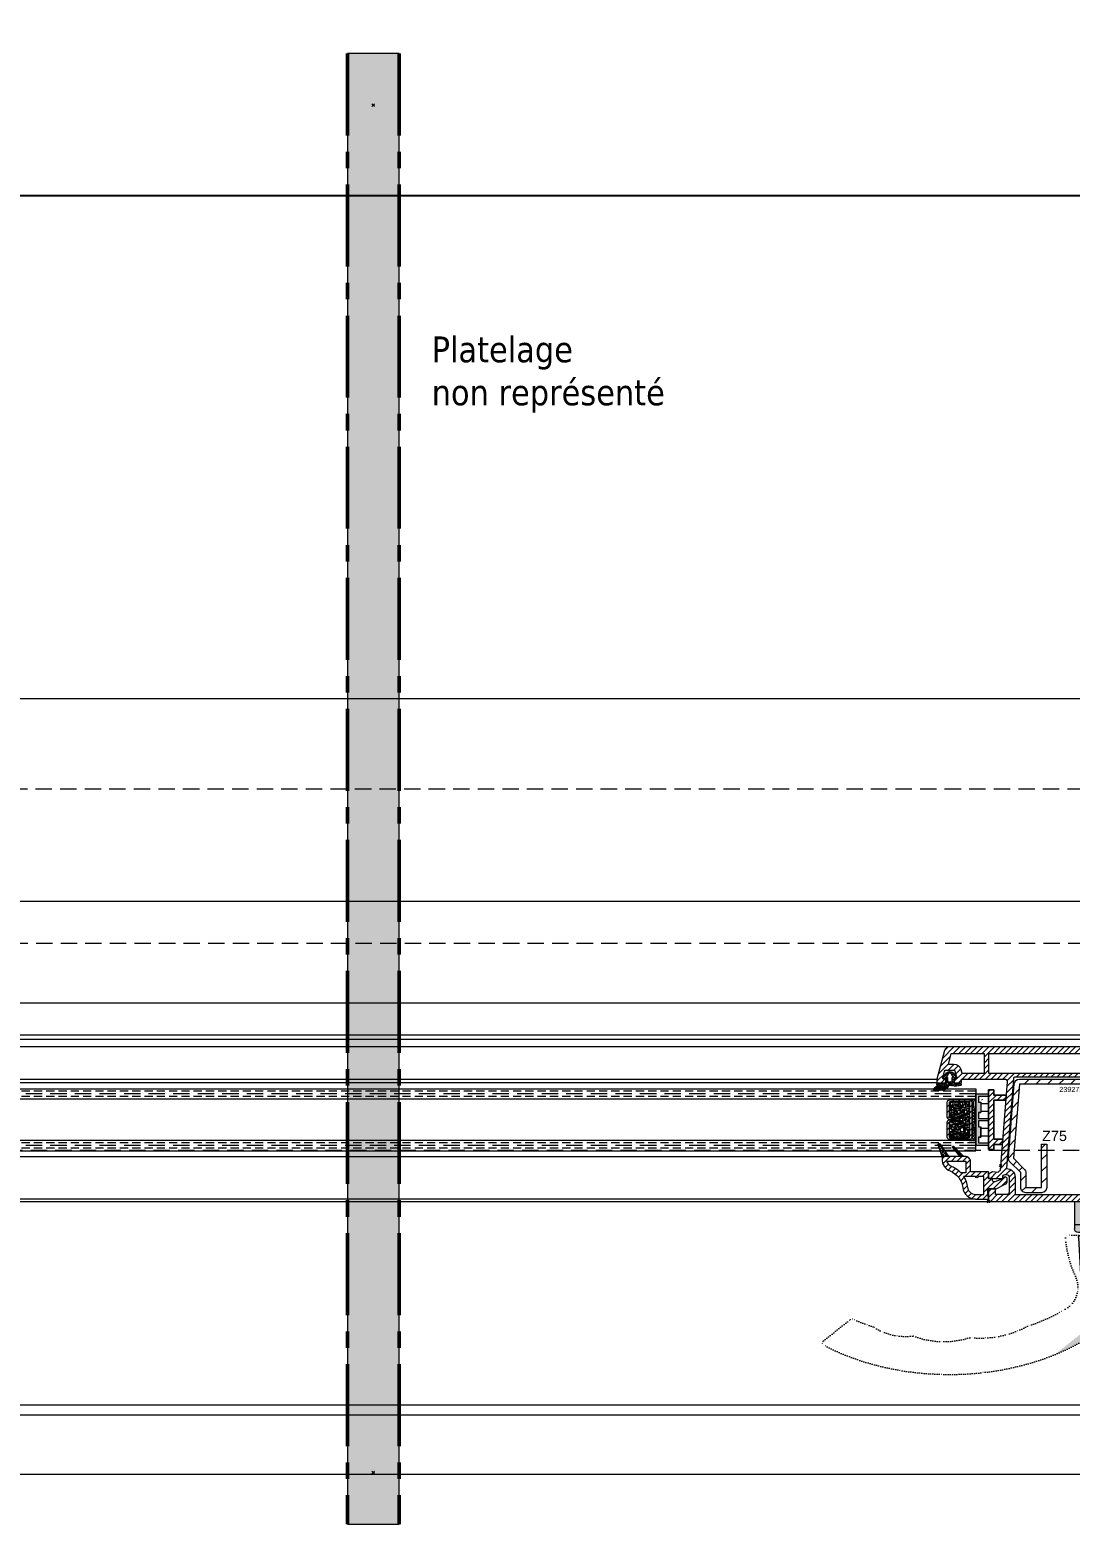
# Model space of a CAD drawing. Header units: millimetres. Extents: x -20000 to 230000, y -17405 to 25402.
# Drawn here: x 164884 to 165288, y -6097 to -5518 of the extents above; entities that cross this region are included whole.
import ezdxf
from ezdxf.enums import TextEntityAlignment as Align

# ---------------------------------------------------------------- set-up
doc = ezdxf.new("R2010")
doc.units = ezdxf.units.MM
doc.header["$PDMODE"] = 35
doc.header["$PDSIZE"] = 0.5
for name, pattern in [('ACAD_ISO07W100', [3, 0, -3]), ('AXES', [50.8, 31.75, -6.35, 6.35, -6.35]), ('CACHE', [9.525, 6.35, -3.175])]:
    doc.linetypes.add(name, pattern=pattern)
doc.layers.get('0').update_dxf_attribs({"lineweight": 13})
doc.layers.get('Defpoints').update_dxf_attribs({"true_color": 0xc2a584})
doc.layers.add('0 - Invisible', color=43, linetype='Continuous', lineweight=0, plot=False)
for name, color, linetype, lineweight in [('1 - Acier', 160, 'Continuous', 13), ('1 - Axe', 1, 'AXES', 0), ('1 - Cotation', 32, 'Continuous', 13), ('1 - INTERROMPU', 253, 'CACHE', 13), ('1 - Joint', 7, 'Continuous', 13), ('1 - PVC', 7, 'Continuous', 13), ('1 - Silicone', 40, 'Continuous', 13), ('1 - Texte', 7, 'Continuous', 13), ('1 - Vitrage', 252, 'Continuous', 13)]:
    doc.layers.add(name, color=color, linetype=linetype, lineweight=lineweight)
doc.layers.add('1 - Cache', color=7, linetype='Continuous', lineweight=0, true_color=0xffffff)
doc.styles.get("Standard").update_dxf_attribs({"font": 'ARIALUNI.TTF'})
doc.styles.add('Texte Poralu', font='tahomabd.ttf')
doc.dimstyles.new('100 - 1000', dxfattribs={"dimtxt": 15, "dimasz": 15, "dimexe": 5, "dimexo": 2.5, "dimgap": 8, "dimtad": 1, "dimdec": 1, "dimtxsty": 'Texte Poralu', "dimcen": 10, "dimazin": 0, "dimtfac": 1, "dimtdec": 1, "dimtmove": 0, "dimatfit": 3, "dimfxl": 1, "dimarcsym": 0})
doc.dimstyles.new('30 - 1000', dxfattribs={"dimtxt": 10, "dimasz": 10, "dimexe": 5, "dimexo": 2.5, "dimgap": 5, "dimtad": 1, "dimdec": 1, "dimtxsty": 'Texte Poralu', "dimcen": 5, "dimazin": 0, "dimtfac": 1, "dimtdec": 1, "dimtmove": 0, "dimatfit": 3, "dimfxl": 1, "dimarcsym": 0})
pattern_1 = [(45, (-2912.3842, -784.6884), (-0.561266, 0.561266), []), (135, (-2912.3842, -784.6884), (-0.561266, -0.561266), [])]

# ---------------------------------------------------------------- blocks, each defined once
blk = doc.blocks.new('*U470')
at = {"layer": '1 - PVC', "linetype": 'ByBlock'}
blk.add_lwpolyline([(-340, 118), (340, 118)], dxfattribs=at)
for tag, p in [('PA1', (-320, 123)), ('PA2', (320, 123))]:
    blk.add_attdef(tag, text='', height=4).set_placement(p, align=Align.MIDDLE_CENTER)
blk = doc.blocks.new('*D1037')
at = {"layer": '1 - Cotation', "color": 0, "lineweight": -2, "transparency": 16777216}
for p, q in [((164677.5, -5579.57), (164677.5, -5504.26)), ((165357.5, -5579.57), (165357.5, -5504.26)), ((164692.5, -5509.26), (165342.5, -5509.26))]:
    blk.add_line(p, q, dxfattribs=at)
at = {"layer": '1 - Cotation', "color": 0, "transparency": 16777216}
for points in [[(164692.5, -5506.76), (164692.5, -5511.76), (164677.5, -5509.26)], [(165342.5, -5506.76), (165342.5, -5511.76), (165357.5, -5509.26)]]:
    blk.add_solid(points, dxfattribs=at)
at = {"layer": 'Defpoints', "color": 0, "transparency": 16777216}
for p in [(165357.5, -5509.26), (164677.5, -5582.07), (165357.5, -5582.07)]:
    blk.add_point(p, dxfattribs=at)
at = {"layer": '1 - Cotation', "color": 0, "transparency": 16777216, "insert": (165017.5, -5493.76), "char_height": 15, "attachment_point": 5, "style": 'Texte Poralu'}
blk.add_mtext('L', dxfattribs=at)
blk = doc.blocks.new('*U291')
at = {"layer": '1 - Acier'}
h = blk.add_hatch(dxfattribs=at)
h.set_pattern_fill('ANSI31', color=256, scale=0.5, style=0)
h.set_pattern_definition([(45, (-53.198, 0), (-1.12253, 1.12253), [])])
h.paths.add_polyline_path([(-1.19, 10.35, -0.414214), (-0.71, 9.87), (-0.71, 9.39), (0, 9.39), (0, 10.11, 0.414214), (-0.95, 11.06), (-6.75, 11.06, 0.414214), (-7.7, 10.11), (-7.7, 2.51, 0.414214), (-6.75, 1.56), (6.75, 1.56, 0.414214), (7.7, 2.51), (7.7, 10.11, 0.414214), (6.75, 11.06), (0.95, 11.06, 0.414214), (0, 10.11), (0, 9.39), (0.71, 9.39), (0.71, 9.87, -0.414214), (1.19, 10.35), (6.51, 10.35, -0.414214), (6.99, 9.87), (6.99, 2.75, -0.414214), (6.51, 2.27), (-6.51, 2.27, -0.414214), (-6.99, 2.75), (-6.99, 9.87, -0.414214), (-6.51, 10.35)])
at = {"layer": '1 - Silicone'}
h = blk.add_hatch(dxfattribs=at)
h.set_pattern_fill('ANSI31', color=256, scale=3, style=0)
h.set_pattern_definition([(135, (89.45962, 19.9178), (0.265165, 0.265165), [])])
h.paths.add_polyline_path([(-8, 2.51), (-7.7, 2.51), (-7.7, 10.11), (-8, 10.11)])
h = blk.add_hatch(dxfattribs=at)
h.set_pattern_fill('ANSI31', color=256, scale=3, style=0)
h.set_pattern_definition([(45, (-89.45962, 19.9178), (-0.265165, 0.265165), [])])
h.paths.add_polyline_path([(8, 10.11), (7.7, 10.11), (7.7, 2.51), (8, 2.51)])
h = blk.add_hatch(dxfattribs=at)
h.set_pattern_fill('ANSI37', color=256, scale=0.25, style=0)
h.set_pattern_definition([(45, (-53.198, 0), (-0.561266, 0.561266), []), (135, (-53.198, 0), (-0.561266, -0.561266), [])])
edge = h.paths.add_edge_path()
edge.add_arc((-6.75, 2.51), 0.95, 180, 270, ccw=False)
edge.add_line((-7.7, 2.51), (-8, 2.51))
edge.add_line((-8, 2.51), (-8, 0))
edge.add_spline(control_points=[(-8, 0), (-7.75, 0.3), (-7.07, 1.12), (-5.05, 0.73), (-1.23, 0.13), (0.48, 0.41), (1.65, 0.75), (4.92, 0.57), (6.11, -0.43), (7.45, 0.54), (7.9, 0.1), (8, 0)], knot_values=[0, 0, 0, 0, 1.112924, 3.032488, 5.381325, 7.006548, 8.100712, 8.980186, 10.784819, 12.190253, 12.587238, 12.587238, 12.587238, 12.587238], degree=3, periodic=0)
edge.add_line((8, 0), (8, 2.51))
edge.add_line((8, 2.51), (7.7, 2.51))
edge.add_arc((6.75, 2.51), 0.95, -90, 0, ccw=False)
edge.add_line((6.75, 1.56), (-6.75, 1.56))
at = {"layer": '0 - Invisible'}
for p, q in [((-8, 2.51), (-8, 0)), ((8, 2.51), (8, 0))]:
    blk.add_line(p, q, dxfattribs=at)
at = {"layer": '1 - Acier'}
blk.add_lwpolyline([(0, 9.39), (0, 10.11, 0.414214), (-0.95, 11.06), (-6.75, 11.06, 0.414214), (-7.7, 10.11), (-7.7, 2.51, 0.414214), (-6.75, 1.56), (6.75, 1.56, 0.414214), (7.7, 2.51), (7.7, 10.11, 0.414214), (6.75, 11.06), (0.95, 11.06, 0.414214), (0, 10.11)], format="xyb", dxfattribs=at)
blk.add_lwpolyline([(0.71, 9.39), (0.71, 9.87, -0.414214), (1.19, 10.35), (6.51, 10.35, -0.414214), (6.99, 9.87), (6.99, 2.75, -0.414214), (6.51, 2.27), (-6.51, 2.27, -0.414214), (-6.99, 2.75), (-6.99, 9.87, -0.414214), (-6.51, 10.35), (-1.19, 10.35, -0.414214), (-0.71, 9.87), (-0.71, 9.39)], format="xyb", close=True, dxfattribs=at)
at = {"layer": '1 - PVC'}
for centre, radius in [((-6.44, 7.27), 0.486), ((-6.44, 8.24), 0.358), ((-6.55, 6.32), 0.257), ((-6.14, 9.44), 0.563), ((-6.14, 5.48), 0.563), ((-5.98, 6.58), 0.256), ((-5.83, 7.94), 0.179), ((-5.53, 7.57), 0.277), ((-5.42, 6.96), 0.307), ((-5.22, 8.34), 0.486), ((-5.22, 9.24), 0.282), ((-5.24, 9.8), 0.205), ((-5.24, 5.84), 0.205), ((-5.11, 6.37), 0.232), ((-4.83, 7.5), 0.384), ((-4.73, 10.08), 0.13), ((-4.7, 9.6), 0.154), ((-4.7, 6.02), 0.138), ((-4.39, 8.96), 0.435), ((-4.47, 6.53), 0.23), ((-4.33, 9.97), 0.219), ((-4.32, 9.56), 0.16), ((-4.17, 8.23), 0.279), ((-4.22, 7.73), 0.13), ((-3.89, 7.12), 0.435), ((-3.87, 5.65), 0.37), ((-3.97, 6.23), 0.189), ((-3.85, 9.55), 0.293), ((-3.7, 10.13), 0.171), ((-3.54, 7.99), 0.282), ((-3.32, 8.96), 0.479), ((-2.95, 6.56), 0.602), ((-2.99, 9.84), 0.435), ((-2.98, 5.56), 0.277), ((-2.8, 7.68), 0.397), ((-2.86, 8.38), 0.223), ((-2.4, 9.14), 0.384), ((-2.4, 8.5), 0.128), ((-2.06, 5.89), 0.366), ((-2.12, 9.83), 0.286), ((-2.12, 8.11), 0.256), ((-2.14, 7.35), 0.23), ((-2.23, 6.89), 0.132), ((-1.6, 6.68), 0.435), ((-1.63, 8.52), 0.307), ((-1.66, 9.27), 0.23), ((-1.37, 7.68), 0.435), ((-1.42, 10.03), 0.232), ((-1.4, 5.97), 0.162), ((-1.32, 9.57), 0.149), ((-1.09, 9.06), 0.286), ((-1.04, 5.61), 0.22), ((-0.96, 8.47), 0.236), ((-1.02, 6.94), 0.179), ((-0.89, 6.12), 0.276), ((-0.96, 9.65), 0.164), ((-0.68, 7.4), 0.267), ((-0.71, 6.6), 0.195), ((-0.71, 7.96), 0.186), ((-0.48, 8.7), 0.186), ((-0.07, 5.48), 0.563), ((-0.22, 6.94), 0.362), ((-0.38, 6.3), 0.181), ((-0.3, 8.19), 0.22), ((-0.35, 9.09), 0.156), ((0.01, 7.65), 0.337), ((0.14, 8.96), 0.267), ((0.24, 8.32), 0.276), ((0.21, 6.43), 0.257), ((0.49, 7.09), 0.206), ((0.6, 7.94), 0.219), ((0.72, 6.5), 0.179), ((0.83, 8.93), 0.241), ((0.83, 5.84), 0.205), ((1.13, 7.42), 0.486), ((1.13, 8.4), 0.358), ((1.44, 9.6), 0.563), ((1.26, 6.14), 0.261), ((1.6, 6.73), 0.256), ((1.75, 8.09), 0.179), ((2.21, 6.25), 0.447), ((2, 7.65), 0.189), ((2.16, 7.12), 0.307), ((2.36, 8.5), 0.486), ((2.36, 9.39), 0.282), ((2.34, 9.96), 0.205), ((2.75, 7.65), 0.384), ((2.78, 5.56), 0.299), ((2.65, 6.81), 0.164), ((3.06, 6.22), 0.338), ((3.13, 9.76), 0.302), ((3.33, 8.89), 0.472), ((3.26, 7.02), 0.401), ((3.19, 8.08), 0.209), ((3.88, 5.32), 0.739), ((3.59, 7.84), 0.21), ((3.6, 6.37), 0.171), ((4.09, 9.72), 0.597), ((3.95, 8.32), 0.335), ((3.9, 6.94), 0.153), ((4.16, 7.47), 0.361), ((4.4, 6.44), 0.474), ((4.47, 8.73), 0.282), ((4.82, 8.05), 0.334), ((4.9, 7.21), 0.276), ((4.87, 9.75), 0.154), ((5.18, 9.29), 0.384), ((5.11, 6.02), 0.292), ((5.11, 6.68), 0.23), ((5.18, 8.65), 0.128), ((5.46, 8.27), 0.256), ((5.44, 7.5), 0.23), ((5.64, 9.96), 0.283), ((5.56, 6.32), 0.154), ((5.98, 6.84), 0.435), ((5.87, 5.79), 0.309), ((5.95, 8.68), 0.307), ((6.21, 7.83), 0.435), ((6.03, 9.37), 0.243), ((6.36, 9.83), 0.229), ((6.51, 6.07), 0.344), ((6.56, 8.8), 0.219), ((6.64, 7.04), 0.195), ((6.61, 9.29), 0.138), ((6.72, 8.34), 0.102), ((6.74, 7.37), 0.105), ((-6.44, 3.31), 0.486), ((-6.44, 4.28), 0.358), ((-5.98, 2.61), 0.256), ((-5.83, 3.97), 0.179), ((-5.42, 3), 0.307), ((-5.22, 4.38), 0.486), ((-5.22, 5.27), 0.282), ((-5.1, 2.47), 0.125), ((-4.83, 3.54), 0.384), ((-4.7, 5.63), 0.154), ((-4.37, 4.98), 0.435), ((-4.47, 2.56), 0.23), ((-4.16, 3.99), 0.381), ((-3.88, 3.12), 0.422), ((-3.8, 4.55), 0.202), ((-3.58, 2.47), 0.165), ((-3.08, 3.92), 0.63), ((-3.24, 4.96), 0.342), ((-3.24, 2.86), 0.171), ((-2.7, 2.67), 0.343), ((-2.78, 3.14), 0.112), ((-2.4, 5.17), 0.384), ((-2.4, 4.53), 0.128), ((-2.21, 2.94), 0.203), ((-2.12, 4.15), 0.256), ((-2.14, 3.38), 0.23), ((-1.6, 2.72), 0.435), ((-1.63, 4.56), 0.307), ((-1.53, 5.25), 0.309), ((-1.37, 3.71), 0.435), ((-0.94, 4.81), 0.309), ((-0.71, 2.61), 0.2), ((-0.38, 3.31), 0.486), ((-0.38, 4.28), 0.358), ((0.09, 2.61), 0.256), ((0.24, 3.97), 0.179), ((0.65, 3), 0.307), ((0.85, 4.38), 0.486), ((0.85, 5.27), 0.282), ((1.24, 3.54), 0.384), ((1.36, 5.63), 0.154), ((1.67, 5.17), 0.384), ((1.6, 2.56), 0.23), ((1.67, 4.53), 0.128), ((1.95, 4.15), 0.256), ((1.93, 3.38), 0.23), ((2.47, 2.72), 0.435), ((2.44, 4.56), 0.307), ((2.31, 5.3), 0.138), ((2.7, 3.71), 0.435), ((2.62, 5.07), 0.17), ((3, 4.76), 0.216), ((3.36, 3.03), 0.463), ((3.4, 4.29), 0.355), ((3.48, 3.68), 0.167), ((3.96, 2.51), 0.217), ((4.03, 4.31), 0.192), ((4.5, 3.63), 0.567), ((4.06, 3), 0.0725), ((4.62, 2.61), 0.33), ((4.61, 4.52), 0.239), ((5.11, 5.25), 0.387), ((5.08, 4.38), 0.236), ((5.03, 3.08), 0.186), ((5.16, 2.51), 0.186), ((5.31, 3.38), 0.181), ((5.62, 4.02), 0.343), ((5.51, 2.9), 0.232), ((5.62, 4.69), 0.243), ((5.54, 2.46), 0.106), ((5.77, 3.28), 0.186), ((5.98, 2.61), 0.229), ((6.03, 5.25), 0.179), ((6.23, 4.61), 0.324), ((6, 3), 0.0923), ((6.13, 3.97), 0.106), ((6.38, 3.43), 0.307), ((6.33, 2.85), 0.149), ((6.59, 5.22), 0.286), ((6.61, 4.05), 0.263), ((6.59, 2.54), 0.149), ((6.72, 2.9), 0.156), ((6.72, 4.74), 0.114)]:
    blk.add_circle(centre, radius, dxfattribs=at)
at = {"layer": '1 - Silicone'}
for points in [[(-8, 10.11), (-7.7, 10.11), (-7.7, 2.51), (-8, 2.51)], [(8, 10.11), (7.7, 10.11), (7.7, 2.51), (8, 2.51)]]:
    blk.add_lwpolyline(points, close=True, dxfattribs=at)
blk.add_open_spline([(-8, 0), (-7.75, 0.3), (-7.07, 1.12), (-5.05, 0.73), (-1.23, 0.13), (0.48, 0.41), (1.65, 0.75), (4.92, 0.57), (6.11, -0.43), (7.45, 0.54), (7.9, 0.1), (8, 0)], degree=3, knots=[0, 0, 0, 0, 1.112924, 3.032488, 5.381325, 7.006548, 8.100712, 8.980186, 10.784819, 12.190253, 12.587238, 12.587238, 12.587238, 12.587238], dxfattribs=at)
blk = doc.blocks.new('Rehau - Support calle de vitrage')
at = {"layer": '1 - PVC'}
h = blk.add_hatch(dxfattribs=at)
h.set_pattern_fill('ANSI31', color=256, scale=0.5, angle=180, style=0)
h.set_pattern_definition([(225, (-99742.6855, -319414.7135), (1.122532015, -1.122532015), [])])
h.paths.add_polyline_path([(7.57, 4.05), (7.57, 0.6), (9.57, 0.75), (9.57, 4.05), (11.59, 4.05), (11.59, 6.05), (-11.59, 6.05), (-11.59, 4.05), (-9.57, 4.05), (-9.57, -0.75), (-7.57, -0.6), (-7.57, 4.05)])
for p, q in [((-11.59, 4.05), (-11.59, 6.05)), ((-11.59, 6.05), (11.59, 6.05)), ((11.59, 6.05), (11.59, 4.05)), ((-9.57, 4.05), (-11.59, 4.05)), ((-9.57, -0.75), (-9.57, 4.05)), ((7.57, 4.05), (-7.57, 4.05)), ((-7.57, 4.05), (-7.57, -0.6)), ((7.57, 0.6), (7.57, 4.05)), ((9.57, 0.75), (7.57, 0.6)), ((11.59, 4.05), (9.57, 4.05)), ((9.57, 4.05), (9.57, 0.75)), ((-7.57, -0.6), (-9.57, -0.75))]:
    blk.add_line(p, q, dxfattribs=at)
blk.add_lwpolyline([(-11.59, 6.05), (-11.59, 4.05), (-9.57, 4.05), (-9.57, -0.75), (-7.57, -0.6), (-7.57, 4.05), (7.57, 4.05), (7.57, 0.6), (9.57, 0.75), (9.57, 4.05), (11.59, 4.05), (11.59, 6.05)], close=True, dxfattribs=at)
blk = doc.blocks.new('Rehau - Doucine 16.5x18')
at = {"layer": '1 - Joint', "linetype": 'ByBlock'}
h = blk.add_hatch(dxfattribs=at)
h.set_pattern_fill('ANSI37', color=256, scale=0.25, style=0)
h.set_pattern_definition(pattern_1)
h.paths.add_polyline_path([(-8.5, 15.5), (-8.5, 18), (-12.97, 19.48, 0.080019), (-13.1, 19.5, 0.414214), (-13.5, 19.1, 0.24877), (-13.32, 18.77)])
h = blk.add_hatch(dxfattribs=at)
h.set_pattern_fill('ANSI37', color=256, scale=0.25, style=0)
h.set_pattern_definition(pattern_1)
h.paths.add_polyline_path([(-8.5, 9.5), (-8.5, 11), (-12.01, 13.86, 0.631799), (-12.5, 13.62, 0.198912), (-12.41, 13.41)])
at = {"layer": '1 - PVC', "linetype": 'ByBlock'}
h = blk.add_hatch(dxfattribs=at)
h.set_pattern_fill('ANSI31', color=256, scale=0.5, style=0)
h.set_pattern_definition([(45, (-2912.3842, -784.6884), (-1.122532, 1.122532), [])])
h.paths.add_polyline_path([(-3, 7, -0.414214), (-2.5, 6.5), (-2.5, 0), (0, 0), (0, -1.5), (0.66, -1.5, -0.520567), (1.31, -2.44), (0.2, -5.5, 0.381131), (-0.6, -6.4, 0.414214), (0.3, -7.3), (0.94, -7.3, 0.285279), (2.29, -6.46), (4, -3), (4, 0.35), (8, 0), (8, 5, 0.379901), (3.59, 9.96, -0.272736), (-2.87, 14.89, 0.304849), (-7.5, 18), (-8.5, 18), (-8.5, 15.5), (-8.5, 11), (-8.5, 9.5), (-8.5, 9, 0.414214), (-6.5, 7)])
h.paths.add_polyline_path([(-6.7, 8.8), (-6.7, 16.1, -0.237024), (-4.54, 14.21, 0.106788), (-2.2, 10.79), (-2.2, 8.8)], flags=16)
h.paths.add_polyline_path([(-0.7, 9.63, 0.111788), (3.38, 8.18, -0.379901), (6.2, 5), (6.2, 1.8), (-0.7, 1.8), (-0.7, 4, 1), (-0.7, 5)], flags=16)
at = {"layer": '1 - Joint', "linetype": 'ByBlock'}
for points in [[(-8.5, 18), (-12.97, 19.48, 0.080019), (-13.1, 19.5, 0.414214), (-13.5, 19.1, 0.24877), (-13.32, 18.77), (-8.5, 15.5)], [(-8.5, 11), (-12.01, 13.86, 0.172454), (-12.2, 13.92, 0.414214), (-12.5, 13.62, 0.198912), (-12.41, 13.41), (-8.5, 9.5)]]:
    blk.add_lwpolyline(points, format="xyb", dxfattribs=at)
at = {"layer": '1 - PVC', "linetype": 'ByBlock'}
for points in [[(0.3, -7.3, -0.414214), (-0.6, -6.4, -0.381131), (0.2, -5.5), (1.31, -2.44, 0.520567), (0.66, -1.5), (0, -1.5), (0, 0), (-2.5, 0), (-2.5, 6.5, 0.414214), (-3, 7), (-6.5, 7, -0.414214), (-8.5, 9), (-8.5, 9.5), (-8.5, 11), (-8.5, 15.5), (-8.5, 18), (-7.5, 18, -0.304849), (-2.87, 14.89, 0.272736), (3.59, 9.96, -0.379901), (8, 5), (8, 0), (4, 0.35), (4, -3), (2.29, -6.46, -0.285279), (0.94, -7.3)], [(-2.2, 10.79, -0.106788), (-4.54, 14.21, 0.237024), (-6.7, 16.1), (-6.7, 8.8), (-2.2, 8.8)], [(3.38, 8.18, -0.379901), (6.2, 5), (6.2, 1.8), (-0.7, 1.8), (-0.7, 4, 1), (-0.7, 5), (-0.7, 9.63, 0.111788)]]:
    blk.add_lwpolyline(points, format="xyb", close=True, dxfattribs=at)
blk = doc.blocks.new('*U293')
at = {"layer": '1 - Joint', "linetype": 'ByBlock'}
blk.add_hatch(color=256, dxfattribs=at).paths.add_polyline_path([(2.84, 3.14), (2.84, 3.78, 0.57735), (2.84, 4.13), (2.84, 4.79, 0.57735), (2.84, 5.13), (2.84, 5.85, 0.419335), (2.27, 6.28), (0.94, 4.97), (0.31, 5, 0.477659), (0, 4.65), (0.11, 4.02, -0.406954), (0.36, 4.36), (0.75, 4.43, -0.418679), (0.98, 4.27), (1.3, 2.36, -0.125286), (1.66, 4.3, -1.387029), (2.11, 4.3), (1.59, 3.57, -0.153631), (1.05, 1.3, 0.167659), (0.93, 1.03), (0.93, 0.96, 0.744987), (1.78, 0.78), (2.91, 2.37, 0.250622)])
h = blk.add_hatch(dxfattribs=at)
h.set_pattern_fill('ANSI37', color=256, scale=0.25, style=0)
h.paths.add_polyline_path([(0.93, 0.96, -0.041156), (0.93, 1.03), (0.93, 1.36, 0.277105), (1.3, 2.36), (0.98, 4.27, 0.414214), (0.75, 4.43), (0.36, 4.36, 0.406954), (0.11, 4.02), (0.4, 2.34, -0.388879), (0.04, 1.77), (-1.23, 1.43, -0.414214), (-1.53, 1.73), (-1.53, 2.01), (-1.71, 2.01), (-1.54, 2.38, 0.109518), (-1.53, 2.46, 0.414214), (-1.73, 2.66, 0.140872), (-1.83, 2.63), (-3.58, 1.54, 0.258271), (-4.42, 0.01, 0.258271), (-3.58, -1.51), (-1.83, -2.61, 0.140872), (-1.73, -2.64, 0.414214), (-1.53, -2.44, 0.109518), (-1.54, -2.35), (-1.71, -1.99), (-1.53, -1.99), (-1.53, -1.79, -0.414214), (-1.23, -1.49), (0.04, -1.83, -0.388879), (0.4, -2.4), (0.1, -4.07, 0.043661), (0.1, -4.1, 0.36397), (0.27, -4.3), (0.76, -4.39, 0.037727), (0.79, -4.39, 0.370694), (0.99, -4.22), (1.31, -2.39, 0.271381), (0.93, -1.34), (0.93, -0.99, 1), (0.93, -0.59)])
h.paths.add_polyline_path([(-0.37, 0.71), (-0.37, -0.69, -0.414214), (-0.57, -0.89), (-1.9, -0.89, 0.267949), (-2.16, -1.04, -0.267949), (-2.42, -1.19, -0.271324), (-2.68, -1.04, 0.243431), (-2.91, -0.88, -0.210605), (-3.54, -0.52, 0.11634), (-3.65, -0.43, -0.281921), (-3.92, 0.01, -0.281921), (-3.65, 0.46, 0.11634), (-3.54, 0.55, -0.210605), (-2.91, 0.91, 0.243431), (-2.68, 1.06, -0.271324), (-2.42, 1.21, -0.267949), (-2.16, 1.06, 0.267949), (-1.9, 0.91), (-0.57, 0.91, -0.414214)], flags=16)
at = {"layer": '0 - Invisible', "linetype": 'ByBlock'}
blk.add_point((0, 0), dxfattribs=at)
at = {"layer": '1 - Joint', "linetype": 'ByBlock'}
for points in [[(2.11, 4.3), (1.59, 3.57, -0.153631), (1.05, 1.3, 1.13268), (1.78, 0.78), (2.91, 2.37, 0.250622), (2.84, 3.14), (2.84, 3.78, 0.57735), (2.84, 4.13), (2.84, 4.79, 0.57735), (2.84, 5.13), (2.84, 5.85, 0.419335), (2.27, 6.28), (0.94, 4.97), (0.31, 5, 0.477659), (0, 4.65), (0.4, 2.34, -0.388879), (0.04, 1.77), (-1.23, 1.43, -0.414214), (-1.53, 1.73), (-1.53, 2.01), (-1.71, 2.01), (-1.54, 2.38, 0.109518), (-1.53, 2.46, 0.414214), (-1.73, 2.66, 0.140872), (-1.83, 2.63), (-3.58, 1.54, 0.258271), (-4.42, 0.01, 0.258271), (-3.58, -1.51), (-1.83, -2.61, 0.140872), (-1.73, -2.64, 0.414214), (-1.53, -2.44, 0.109518), (-1.54, -2.35), (-1.71, -1.99), (-1.53, -1.99), (-1.53, -1.79, -0.414214), (-1.23, -1.49), (0.04, -1.83, -0.388879), (0.4, -2.4), (0.1, -4.07, 0.043661), (0.1, -4.1, 0.36397), (0.27, -4.3), (0.76, -4.39, 0.037727), (0.79, -4.39, 0.370694), (0.99, -4.22), (1.31, -2.39, 0.271381), (0.93, -1.34), (0.93, -0.99, 1), (0.93, -0.59), (0.93, 1.36, 0.277105), (1.3, 2.36, -0.125286), (1.66, 4.3, -1.387029)], [(-3.65, 0.46, 0.11634), (-3.54, 0.55, -0.210605), (-2.91, 0.91, 0.243431), (-2.68, 1.06, -0.271324), (-2.42, 1.21, -0.267949), (-2.16, 1.06, 0.267949), (-1.9, 0.91), (-0.57, 0.91, -0.414214), (-0.37, 0.71), (-0.37, -0.69, -0.414214), (-0.57, -0.89), (-1.9, -0.89, 0.267949), (-2.16, -1.04, -0.267949), (-2.42, -1.19, -0.271324), (-2.68, -1.04, 0.243431), (-2.91, -0.88, -0.210605), (-3.54, -0.52, 0.11634), (-3.65, -0.43, -0.281921), (-3.92, 0.01, -0.281921)]]:
    blk.add_lwpolyline(points, format="xyb", close=True, dxfattribs=at)
blk.add_lwpolyline([(1.3, 2.36), (0.98, 4.27, 0.414214), (0.75, 4.43), (0.36, 4.36, 0.406954), (0.11, 4.02)], format="xyb", dxfattribs=at)
blk = doc.blocks.new('*U289')
at = {"layer": '1 - PVC', "linetype": 'ByBlock', "lineweight": -2}
h = blk.add_hatch(color=0, dxfattribs=at)
h.dxf.hatch_style = 1
h.paths.add_polyline_path([(-2.75, -4), (-0.5, -4), (-0.5, 0), (0.5, 0), (0.5, -4), (2.75, -4), (2.75, -3), (6.75, -3), (6.75, -4), (9, -4), (9, 0), (10, 0), (10, -5), (-10, -5), (-10, 0), (-9, 0), (-9, -4), (-6.75, -4), (-6.75, -3), (-2.75, -3)])
at = {"layer": '1 - PVC', "color": 0, "linetype": 'ByBlock', "lineweight": -2}
for p, q in [((-10, -5), (-10, 0)), ((-10, 0), (-9, 0)), ((-10, 0), (10, 0)), ((-10, -5), (-10, 0)), ((-9, 0), (-9, -4)), ((-9, 0), (-9, -4)), ((-6.25, -3), (-6.25, 0)), ((-3.25, -3), (-3.25, 0)), ((-0.5, -4), (-0.5, 0)), ((-0.5, 0), (0.5, 0)), ((-0.5, -4), (-0.5, 0)), ((0.5, 0), (0.5, -4)), ((0.5, 0), (0.5, -4)), ((3.25, -3), (3.25, 0)), ((6.25, -3), (6.25, 0)), ((9, -4), (9, 0)), ((9, 0), (10, 0)), ((9, -4), (9, 0)), ((10, 0), (10, -5)), ((10, 0), (10, -5)), ((10, -5), (-10, -5)), ((10, -5), (-10, -5)), ((-10, -5), (10, -5)), ((-9, -4), (-6.75, -4)), ((-9, -4), (-6.75, -4)), ((-6.75, -4), (-6.75, -3)), ((-6.75, -3), (-2.75, -3)), ((-6.75, -3), (-2.75, -3)), ((-6.75, -4), (-6.75, -3)), ((-2.75, -3), (-2.75, -4)), ((-2.75, -4), (-2.75, -3)), ((-2.75, -4), (-0.5, -4)), ((-2.75, -4), (-0.5, -4)), ((0.5, -4), (2.75, -4)), ((0.5, -4), (2.75, -4)), ((2.75, -4), (2.75, -3)), ((2.75, -3), (6.75, -3)), ((6.75, -3), (2.75, -3)), ((2.75, -4), (2.75, -3)), ((6.75, -3), (6.75, -4)), ((6.75, -4), (6.75, -3)), ((6.75, -4), (9, -4)), ((6.75, -4), (9, -4))]:
    blk.add_line(p, q, dxfattribs=at)
at = {"color": 0, "linetype": 'ByBlock', "lineweight": -2}
blk.add_text('5', height=0.8, dxfattribs=at).set_placement((-8.12, -2.98))
blk = doc.blocks.new('*U539')
at = {"layer": '0 - Invisible'}
blk.add_point((-5, 481.73), dxfattribs=at)
at = {"layer": '1 - PVC'}
for p, q in [((9, -1), (9, 478.02)), ((8, 472.02), (8, 5)), ((-51, 461.9), (-51, 15.12)), ((-8.5, 18), (-8.5, 459.02)), ((-38.5, 20), (-38.5, 457.02)), ((-37, 457.02), (-37, 20))]:
    blk.add_line(p, q, dxfattribs=at)
at = {"layer": '1 - Vitrage', "linetype": 'CACHE', "ltscale": 0.5}
for p, q in [((-33.75, 472.08), (-33.75, 4.94)), ((-31.75, 472.08), (-31.75, 4.94)), ((-13.75, 472.08), (-13.75, 4.94)), ((-11.75, 472.08), (-11.75, 4.94))]:
    blk.add_line(p, q, dxfattribs=at)
at = {"layer": '1 - Vitrage', "linetype": 'CACHE'}
for p, q in [((-32.75, 472.08), (-32.75, 4.94)), ((-12.75, 472.08), (-12.75, 4.94))]:
    blk.add_line(p, q, dxfattribs=at)
at = {"layer": '1 - Vitrage'}
for points in [[(-34.75, 472.08), (-30.75, 472.08), (-30.75, 4.94), (-34.75, 4.94)], [(-10.75, 472.08), (-14.75, 472.08), (-14.75, 4.94), (-10.75, 4.94)]]:
    blk.add_lwpolyline(points, close=True, dxfattribs=at)
at = {"xscale": -1, "rotation": 180}
for name, p in [('Rehau - Support calle de vitrage', (-22.75, 483.13)), ('Rehau - Doucine 16.5x18', (0, 477.02)), ('*U291', (-22.75, 472.08)), ('*U293', (-37, 462.04))]:
    blk.add_blockref(name, p, dxfattribs=at)
blk.add_blockref('*U289', (-22.75, 477.08))
blk = doc.blocks.new('Rehau - Gamme Performance - Z75')
at = {"layer": '1 - PVC'}
h = blk.add_hatch(dxfattribs=at)
h.set_pattern_fill('ANSI31', color=256, scale=0.5, angle=90, style=0)
h.set_pattern_definition([(225, (0, 0), (-1.122532, 1.122532), [])])
edge = h.paths.add_edge_path()
edge.add_line((-88.25, 45.99), (-85.49, 45.99))
edge.add_line((-85.49, 45.99), (-85.49, 47.5))
edge.add_line((-85.49, 47.5), (-74.99, 47.5))
edge.add_line((-74.99, 47.5), (-68.72, 47.5))
edge.add_arc((-68.72, 46.5), 1, -4.28083, 89.87563, ccw=False)
edge.add_line((-67.72, 46.42), (-70.42, 12.18))
edge.add_arc((-68.1, 9.13), 3.83, 127.20436, 145.46007)
edge.add_line((-71.26, 11.3), (-73.49, 11.5))
edge.add_line((-73.49, 11.5), (-74.99, 10.63))
edge.add_line((-74.99, 10.63), (-74.99, 9))
edge.add_line((-74.99, 9), (-69.49, 9))
edge.add_line((-69.49, 9), (-69.49, 9.5))
edge.add_arc((-68.49, 9.5), 1, 90, 180, ccw=False)
edge.add_line((-68.49, 10.5), (-67.99, 10.5))
edge.add_arc((-67.99, 9.5), 1, 0, 90, ccw=False)
edge.add_line((-66.99, 9.5), (-66.99, 3.7))
edge.add_arc((-67.99, 3.7), 1, -90, 0, ccw=False)
edge.add_line((-67.99, 2.7), (-72.29, 2.7))
edge.add_line((-72.29, 2.7), (-72.29, 5))
edge.add_line((-72.29, 5), (-74.99, 5))
edge.add_line((-74.99, 5), (-74.99, 1))
edge.add_arc((-73.99, 1), 1, 180, 270)
edge.add_line((-73.99, 0), (-1.99, 0))
edge.add_arc((-2.01, 2.01), 2.01, 270.49027, 359.79693)
edge.add_line((0, 2), (0, 14))
edge.add_line((0, 14), (-3, 14))
edge.add_arc((-2.99, 13.79), 0.205, 92.15937, 164.42088)
edge.add_line((-3.19, 13.85), (-3.48, 12.75))
edge.add_arc((-3.29, 12.7), 0.196, 163.8255, 270.64417)
edge.add_line((-3.29, 12.5), (-2.54, 12.5))
edge.add_arc((-2.54, 12.2), 0.3, -0.00002, 89.99998, ccw=False)
edge.add_line((-2.24, 12.2), (-2.24, 9.5))
edge.add_arc((-2.74, 9.5), 0.5, -15.15408, 0, ccw=False)
edge.add_arc((-2.75, 9.51), 0.511, 270.91771, 343.92821, ccw=False)
edge.add_line((-2.74, 9), (-4.99, 9))
edge.add_line((-4.99, 9), (-6.51, 9))
edge.add_arc((-6.51, 9.49), 0.493, 194.49159, 270.25594, ccw=False)
edge.add_line((-6.99, 9.37), (-7.73, 12.12))
edge.add_arc((-7.44, 12.2), 0.3, 89.77942, 195.52189, ccw=False)
edge.add_line((-7.44, 12.5), (-6.69, 12.5))
edge.add_arc((-6.7, 12.7), 0.201, 271.43097, 374.0994)
edge.add_line((-6.5, 12.75), (-6.8, 13.85))
edge.add_arc((-6.99, 13.8), 0.2, 14.74358, 89.99996)
edge.add_line((-6.99, 14), (-19.99, 14))
edge.add_line((-19.99, 14), (-19.99, 21.9))
edge.add_line((-19.99, 21.9), (-22.19, 21.9))
edge.add_line((-22.19, 21.9), (-22.19, 23.24))
edge.add_line((-22.19, 23.24), (-23.99, 23.9))
edge.add_line((-23.99, 23.9), (-23.99, 21.75))
edge.add_line((-23.99, 21.75), (-30.29, 21.75))
edge.add_arc((-30.29, 23.25), 1.5, 180, 270, ccw=False)
edge.add_line((-31.79, 23.25), (-31.79, 29.5))
edge.add_line((-31.79, 29.5), (-32.29, 30))
edge.add_line((-32.29, 30), (-31.79, 30.5))
edge.add_line((-31.79, 30.5), (-31.79, 36.75))
edge.add_arc((-30.29, 36.75), 1.5, 90, 180, ccw=False)
edge.add_line((-30.29, 38.25), (-23.99, 38.25))
edge.add_line((-23.99, 38.25), (-23.99, 36.1))
edge.add_line((-23.99, 36.1), (-22.19, 36.75))
edge.add_line((-22.19, 36.75), (-22.19, 38.1))
edge.add_line((-22.19, 38.1), (-19.99, 38.1))
edge.add_line((-19.99, 38.1), (-19.99, 50.5))
edge.add_line((-19.99, 50.5), (-24.49, 50.5))
edge.add_line((-24.49, 50.5), (-24.49, 56.3))
edge.add_arc((-23.49, 56.3), 1, 90, 180, ccw=False)
edge.add_line((-23.49, 57.3), (-20.49, 57.3))
edge.add_line((-20.49, 57.3), (-20.49, 59))
edge.add_arc((-21.49, 59), 1, 0, 90)
edge.add_line((-21.49, 60), (-90.11, 60))
edge.add_arc((-90.11, 58), 2, 90.07162, 164.89318)
edge.add_line((-92.04, 58.52), (-94.99, 47.5))
edge.add_line((-94.99, 47.5), (-94.99, 46))
edge.add_line((-94.99, 46), (-91.72, 46))
edge.add_arc((-91.78, 46.19), 0.2, 288.19293, 359.99802)
edge.add_line((-91.58, 46.19), (-91.58, 47.29))
edge.add_arc((-91.78, 47.29), 0.2, 0.00011, 90.00011)
edge.add_line((-91.78, 47.49), (-92.08, 47.49))
edge.add_line((-92.08, 47.49), (-92.44, 47.5))
edge.add_arc((-92.44, 47.8), 0.301, 164.79866, 269.90016, ccw=False)
edge.add_line((-92.73, 47.88), (-91.99, 50.63))
edge.add_arc((-91.5, 50.5), 0.504, 90.66011, 164.5912, ccw=False)
edge.add_line((-91.51, 51), (-89.99, 51))
edge.add_line((-89.99, 51), (-88.47, 51))
edge.add_arc((-88.47, 50.51), 0.493, 14.49159, 90.25594, ccw=False)
edge.add_line((-87.99, 50.63), (-87.25, 47.88))
edge.add_arc((-87.54, 47.8), 0.301, -90.00017, 15.42254, ccw=False)
edge.add_line((-87.54, 47.5), (-87.88, 47.49))
edge.add_line((-87.88, 47.49), (-88.18, 47.49))
edge.add_arc((-88.18, 47.29), 0.2, 90.00214, 179.99786)
edge.add_line((-88.38, 47.29), (-88.38, 46.18))
edge.add_arc((-88.18, 46.17), 0.196, 178.53289, 250.52148)
edge = h.paths.add_edge_path(flags=16)
edge.add_line((-11.99, 2.7), (-2.69, 2.7))
edge.add_line((-2.69, 2.7), (-2.69, 6.7))
edge.add_line((-2.69, 6.7), (-6.51, 6.7))
edge.add_arc((-6.5, 9.52), 2.82, 195.36339, 269.88871, ccw=False)
edge.add_line((-9.22, 8.77), (-10, 11.7))
edge.add_line((-10, 11.7), (-11.99, 11.7))
edge.add_line((-11.99, 11.7), (-11.99, 2.7))
h.paths.add_polyline_path([(-20.69, 2.7), (-13.59, 2.7), (-13.59, 11.7), (-20.69, 11.7)], flags=16)
edge = h.paths.add_edge_path(flags=16)
edge.add_line((-32.99, 2.7), (-22.29, 2.7))
edge.add_line((-22.29, 2.7), (-22.29, 19.45))
edge.add_line((-22.29, 19.45), (-30.3, 19.45))
edge.add_arc((-30.29, 23.23), 3.78, 224.52524, 269.94567, ccw=False)
edge.add_line((-32.99, 20.58), (-32.99, 2.7))
edge = h.paths.add_edge_path(flags=16)
edge.add_line((-64.69, 2.7), (-34.59, 2.7))
edge.add_line((-34.59, 2.7), (-34.59, 20.58))
edge.add_line((-34.59, 20.58), (-34.59, 22.09))
edge.add_arc((-33, 22.09), 1.59, 133.30254, 179.93795, ccw=False)
edge.add_line((-34.09, 23.25), (-34.09, 27.05))
edge.add_line((-34.09, 27.05), (-35.79, 27.05))
edge.add_arc((-35.79, 28.05), 1, 180, 270, ccw=False)
edge.add_line((-36.79, 28.05), (-36.79, 29.15))
edge.add_line((-36.79, 29.15), (-34.09, 29.15))
edge.add_line((-34.09, 29.15), (-34.09, 30.95))
edge.add_line((-34.09, 30.95), (-36.79, 30.95))
edge.add_line((-36.79, 30.95), (-36.79, 32.05))
edge.add_arc((-35.79, 32.05), 1, 90, 180, ccw=False)
edge.add_line((-35.79, 33.05), (-34.09, 33.05))
edge.add_line((-34.09, 33.05), (-34.09, 36.75))
edge.add_arc((-30.29, 36.75), 3.8, 90, 180.00001, ccw=False)
edge.add_line((-30.29, 40.55), (-22.29, 40.55))
edge.add_line((-22.29, 40.55), (-22.29, 48.2))
edge.add_line((-22.29, 48.2), (-64.81, 48.2))
edge.add_arc((-64.81, 47.7), 0.499, 89.66736, 175.56075)
edge.add_line((-65.31, 47.74), (-68.06, 12.8))
edge.add_arc((-67.99, 9.5), 3.3, 0.02165, 91.2242, ccw=False)
edge.add_line((-64.69, 9.5), (-64.69, 2.7))
h.paths.add_polyline_path([(-26.79, 49.8), (-26.79, 57.3), (-74.99, 57.3), (-74.99, 49.8)], flags=16)
edge = h.paths.add_edge_path(flags=16)
edge.add_line((-85.77, 51.22), (-85.39, 49.8))
edge.add_line((-85.39, 49.8), (-76.59, 49.8))
edge.add_line((-76.59, 49.8), (-76.59, 57.3))
edge.add_line((-76.59, 57.3), (-89.57, 57.3))
edge.add_line((-89.57, 57.3), (-90.64, 53.3))
edge.add_line((-90.64, 53.3), (-88.47, 53.3))
edge.add_arc((-88.47, 50.5), 2.8, 14.93146, 90, ccw=False)
edge.add_arc((-85.77, 51.22), 0.00282, -165.02865, 14.93146, ccw=False)
at = {"layer": '0 - Invisible'}
for p in [(-89.98, 45.99), (-22.19, 29.99), (-70.28, 14), (-8, 17), (-4.99, 14), (0, 0), (-74.99, 0)]:
    blk.add_point(p, dxfattribs=at)
at = {"layer": '1 - PVC'}
for points in [[(-88.25, 45.99), (-85.49, 45.99), (-85.49, 47.5), (-74.99, 47.5), (-68.72, 47.5, -0.435624), (-67.72, 46.42), (-70.42, 12.18, 0.079824), (-71.26, 11.3), (-73.49, 11.5), (-74.99, 10.63), (-74.99, 9), (-69.49, 9), (-69.49, 9.5, -0.414214), (-68.49, 10.5), (-67.99, 10.5, -0.414214), (-66.99, 9.5), (-66.99, 3.7, -0.414214), (-67.99, 2.7), (-72.29, 2.7), (-72.29, 5), (-74.99, 5), (-74.99, 1, 0.414214), (-73.99, 0), (-1.99, 0, 0.410674), (0, 2), (0, 14), (-3, 14, 0.326182), (-3.19, 13.85), (-3.48, 12.75, 0.50305), (-3.29, 12.5), (-2.54, 12.5, -0.414214), (-2.24, 12.2), (-2.24, 9.5, -0.066219), (-2.26, 9.37, -0.329801), (-2.74, 9), (-4.99, 9), (-6.51, 9, -0.343178), (-6.99, 9.37), (-7.73, 12.12, -0.497179), (-7.44, 12.5), (-6.69, 12.5, 0.480561), (-6.5, 12.75), (-6.8, 13.85, 0.340702), (-6.99, 14), (-19.99, 14), (-19.99, 21.9), (-22.19, 21.9), (-22.19, 23.24), (-23.99, 23.9), (-23.99, 21.75), (-30.29, 21.75, -0.414214), (-31.79, 23.25), (-31.79, 29.5), (-32.29, 30), (-31.79, 30.5), (-31.79, 36.75, -0.414214), (-30.29, 38.25), (-23.99, 38.25), (-23.99, 36.1), (-22.19, 36.75), (-22.19, 38.1), (-19.99, 38.1), (-19.99, 50.5), (-24.49, 50.5), (-24.49, 56.3, -0.414214), (-23.49, 57.3), (-20.49, 57.3), (-20.49, 59, 0.414214), (-21.49, 60), (-90.11, 60, 0.338586), (-92.04, 58.52), (-94.99, 47.5), (-94.99, 46), (-91.72, 46, 0.32398), (-91.58, 46.19), (-91.58, 47.29, 0.414214), (-91.78, 47.49), (-92.08, 47.49), (-92.44, 47.5, -0.493696), (-92.73, 47.88), (-91.99, 50.63, -0.334261), (-91.51, 51), (-89.99, 51), (-88.47, 51, -0.343178), (-87.99, 50.63), (-87.25, 47.88, -0.49544), (-87.54, 47.5), (-87.88, 47.49), (-88.18, 47.49, 0.414192), (-88.38, 47.29), (-88.38, 46.18, 0.324865)], [(-85.77, 51.22), (-85.39, 49.8), (-76.59, 49.8), (-76.59, 57.3), (-89.57, 57.3), (-90.64, 53.3), (-88.47, 53.3, -0.339788), (-85.76, 51.22, -0.999652)], [(-64.69, 2.7), (-34.59, 2.7), (-34.59, 20.58), (-34.59, 22.09, -0.206341), (-34.09, 23.25), (-34.09, 27.05), (-35.79, 27.05, -0.414214), (-36.79, 28.05), (-36.79, 29.15), (-34.09, 29.15), (-34.09, 30.95), (-36.79, 30.95), (-36.79, 32.05, -0.414214), (-35.79, 33.05), (-34.09, 33.05), (-34.09, 36.75, -0.414214), (-30.29, 40.55), (-22.29, 40.55), (-22.29, 48.2), (-64.81, 48.2, 0.393373), (-65.31, 47.74), (-68.06, 12.8, -0.420374), (-64.69, 9.5)], [(-32.99, 2.7), (-22.29, 2.7), (-22.29, 19.45), (-30.3, 19.45, -0.20082), (-32.99, 20.58)], [(-11.99, 2.7), (-2.69, 2.7), (-2.69, 6.7), (-6.51, 6.7, -0.337146), (-9.22, 8.77), (-10, 11.7), (-11.99, 11.7)]]:
    blk.add_lwpolyline(points, format="xyb", close=True, dxfattribs=at)
for points in [[(-26.79, 49.8), (-26.79, 57.3), (-74.99, 57.3), (-74.99, 49.8)], [(-20.69, 2.7), (-13.59, 2.7), (-13.59, 11.7), (-20.69, 11.7)]]:
    blk.add_lwpolyline(points, close=True, dxfattribs=at)
blk = doc.blocks.new('Rehau - Renfort 239273')
at = {"layer": '1 - Acier'}
h = blk.add_hatch(dxfattribs=at)
h.set_pattern_fill('ANSI31', color=256, style=0)
h.set_pattern_definition([(45, (-22382.9887, -21221.3944), (-2.24506403, 2.24506403), [])])
edge = h.paths.add_edge_path()
edge.add_line((36.22, 37.77), (42.02, 37.77))
edge.add_line((42.02, 37.77), (42.02, 31.64))
edge.add_line((42.02, 31.64), (25.21, 31.64))
edge.add_line((25.21, 31.64), (25.21, 29.67))
edge.add_line((25.21, 29.67), (42.02, 29.67))
edge.add_arc((42.02, 31.64), 1.98, 270, 360)
edge.add_line((44, 31.64), (44, 37.77))
edge.add_arc((42.02, 37.77), 1.98, 360, 450)
edge.add_line((42.02, 39.75), (36.22, 39.75))
edge.add_line((36.22, 39.75), (32.05, 43.92))
edge.add_arc((30.65, 42.52), 1.98, 45, 90)
edge.add_arc((30.65, 42.52), 1.98, 90, 94.5)
edge.add_line((30.5, 44.49), (1.82, 42.24))
edge.add_arc((1.98, 40.26), 1.98, 94.5, 180)
edge.add_line((0, 40.26), (0, 0))
edge.add_line((0, 0), (1.98, 0))
edge.add_line((1.98, 0), (1.98, 40.26))
edge.add_line((1.98, 40.26), (30.65, 42.52))
edge.add_line((30.65, 42.52), (34.82, 38.35))
edge.add_arc((36.22, 39.75), 1.98, 225, 270)
blk.add_lwpolyline([(36.22, 37.77), (42.02, 37.77), (42.02, 31.64), (25.21, 31.64), (25.21, 29.67), (42.02, 29.67, 0.414214), (44, 31.64), (44, 37.77, 0.414214), (42.02, 39.75), (36.22, 39.75), (32.05, 43.92, 0.198912), (30.65, 44.5, 0.019637), (30.5, 44.49), (1.82, 42.24, 0.391392), (0, 40.26), (0, 0), (1.98, 0), (1.98, 40.26), (30.65, 42.52), (34.82, 38.35, 0.198912)], format="xyb", close=True, dxfattribs=at)
blk = doc.blocks.new('*U538')
at = {"layer": '1 - PVC'}
for p, q in [((15.12, 60), (595.88, 60)), ((591, 47.5), (20, 47.5)), ((20, 46), (591, 46))]:
    blk.add_line(p, q, dxfattribs=at)
blk.add_blockref('Rehau - Gamme Performance - Z75', (619, -17))
at = {"xscale": -1, "rotation": 89.99999999999937}
blk.add_blockref('Rehau - Renfort 239273', (596.23, 30.45), dxfattribs=at)
for s, insert, char_height, attachment_point in [('239273', (576.1, 27.47), 2, 2), ('Z75', (569.61, 8.45), 4, 5)]:
    blk.add_mtext(s, dxfattribs=dict(insert=insert, char_height=char_height, attachment_point=attachment_point))
blk = doc.blocks.new('*U146')
at = {"layer": '1 - Cache', "linetype": 'ByBlock'}
h = blk.add_hatch(color=256, dxfattribs=at)
h.paths.add_polyline_path([(32.14, -29, 0.414214), (33.64, -27.5), (33.64, -26), (5.64, -26), (5.64, -27.5, 0.414214), (7.14, -29)])
h.paths.add_polyline_path([(24.14, -26), (22.87, -22.95, 0.666426), (16.41, -22.95), (15.14, -26)], flags=16)
h.paths.add_polyline_path([(5.64, -17), (5.64, -26), (15.14, -26), (16.41, -22.95, -0.666426), (22.87, -22.95), (24.14, -26), (33.64, -26), (33.64, -17)])
h = blk.add_hatch(color=256, dxfattribs=at)
edge = h.paths.add_edge_path()
edge.add_ellipse((82.14, -29), major_axis=(80, 0), ratio=0.6875, start_angle=202.47629, end_angle=229.22761, ccw=False)
edge.add_line((8.22, -50.03), (9.68, -75.94))
edge.add_arc((19.64, -73.82), 10.18, 192.05271, 347.94729)
edge.add_line((29.6, -75.94), (29.9, -70.65))
edge = h.paths.add_edge_path()
edge.add_arc((31.14, -31), 1, 0, 90)
edge.add_line((31.14, -30), (8.14, -30))
edge.add_arc((8.14, -31), 1, 90, 180)
edge.add_line((7.14, -31), (8.22, -50.03))
edge.add_ellipse((82.14, -29), major_axis=(80, 0), ratio=0.6875, start_angle=202.47629, end_angle=229.22761)
edge.add_line((29.9, -70.65), (32.14, -31))
at = {"color": 253, "linetype": 'ACAD_ISO07W100', "lineweight": -2, "ltscale": 0.25}
for p, q in [((3.19, -30), (36.09, -30)), ((130.96, -70.99), (120.6, -62.67))]:
    blk.add_line(p, q, dxfattribs=at)
for centre, radius, start, end in [((3.19, -31), 1, 90, 183.11189), ((36.09, -31), 1, 356.88811, 90), ((42.33, -50.12), 10, 154.87343, 239.58026), ((119.97, -63.45), 1, 51.2555, 113.70339), ((70.01, -31.94), 37.96, 241.39758, 275.81737), ((84.29, -37.46), 33.8, 252.73138, 290.36938), ((96.4, -70.09), 1, 83.30723, 110.36938), ((99.17, -46.46), 22.79, 263.30723, 303.26918), ((73.95, -70.69), 1, 72.73138, 95.81737), ((130.34, -71.77), 1, 297.78414, 51.2555)]:
    blk.add_arc(centre, radius, start, end, dxfattribs=at)
blk.add_ellipse((82.14, -29), major_axis=(80, 0), ratio=0.6875, start_param=3.178952, end_param=5.366291, dxfattribs=at)
at = {"color": 253, "linetype": 'ACAD_ISO07W100', "lineweight": -2, "ltscale": 0.25, "extrusion": (0, 0, -1)}
blk.add_ellipse((-42.86, -29), major_axis=(-80, 0), ratio=0.6875, start_param=3.178952, end_param=3.453505, dxfattribs=at)
at = {"color": 253, "linetype": 'ACAD_ISO07W100', "lineweight": -2, "ltscale": 0.25}
for points, knots in [([(37.27, -58.75), (39.25, -59.91), (41.36, -61.01), (46.19, -63.22), (48.95, -64.31), (51.83, -65.26)], [0.8638819, 0.8638819, 0.8638819, 0.8638819, 0.9823886, 0.9823886, 1.1220655, 1.1220655, 1.1220655, 1.1220655]), ([(111.67, -65.51), (114.38, -64.65), (116.98, -63.66), (119.5, -62.57), (119.53, -62.55), (119.57, -62.53)], [2.0070937, 2.0070937, 2.0070937, 2.0070937, 2.1372223, 2.1372223, 2.1391021, 2.1391021, 2.1391021, 2.1391021])]:
    blk.add_open_spline(points, degree=3, knots=knots, dxfattribs=at)
at = {"layer": '1 - Acier', "linetype": 'ByBlock'}
for p, q in [((23.14, 18), (16.14, 18)), ((16.14, -12.15), (16.14, 18)), ((23.14, -12.15), (23.14, 18))]:
    blk.add_line(p, q, dxfattribs=at)
at = {"layer": '1 - PVC', "linetype": 'ByBlock'}
for p, q in [((33.64, -17), (5.64, -17)), ((5.64, -17), (5.64, -27.5)), ((14.89, -14.15), (15.32, -12.15)), ((14.89, -17), (14.89, -14.15)), ((24.39, -14.15), (14.89, -14.15)), ((23.96, -12.15), (15.32, -12.15)), ((24.39, -14.15), (23.96, -12.15)), ((24.39, -17), (24.39, -14.15)), ((33.64, -17), (33.64, -27.5)), ((16.41, -22.95), (15.14, -26)), ((24.14, -26), (22.87, -22.95)), ((5.64, -26), (33.64, -26)), ((7.14, -29), (32.14, -29)), ((7.14, -31), (9.68, -75.94)), ((31.14, -30), (8.14, -30)), ((32.14, -31), (29.6, -75.94))]:
    blk.add_line(p, q, dxfattribs=at)
for centre, radius, start, end in [((19.64, -24.3), 3.5, 22.63893, 157.36107), ((7.14, -27.5), 1.5, 180, 270), ((32.14, -27.5), 1.5, 270, 0), ((8.14, -31), 1, 90, 180), ((31.14, -31), 1, 0, 90), ((19.64, -73.82), 10.18, 192.05271, 347.94729)]:
    blk.add_arc(centre, radius, start, end, dxfattribs=at)
blk = doc.blocks.new('*U440')
at = {"layer": '1 - PVC', "linetype": 'ByBlock'}
for p, q in [((737, 1.3), (8, 1.3)), ((6.9, -193.8), (738.1, -193.8)), ((738.1, -197.82), (6.9, -197.82)), ((15, -220.66), (730, -220.66))]:
    blk.add_line(p, q, dxfattribs=at)
blk = doc.blocks.new('*U414')
at = {"layer": '1 - Cache'}
blk.add_hatch(color=256, dxfattribs=at).paths.add_polyline_path([(-10, 20), (-10, -550), (10, -550), (10, 20)])
at = {"layer": '0 - Invisible'}
blk.add_lwpolyline([(-10, 20), (-10, -550), (10, -550), (10, 20)], close=True, dxfattribs=at)
for p in [(0, 0), (0, -530)]:
    blk.add_point(p, dxfattribs=at)
at = {"layer": '1 - Axe', "lineweight": 50}
for p, q in [((-10, 20), (-10, -550)), ((10, 20), (10, -550))]:
    blk.add_line(p, q, dxfattribs=at)
blk = doc.blocks.new('*D1030')
at = {"layer": 'Defpoints', "color": 0, "lineweight": -2, "transparency": 16777216}
blk.add_line((165120, -3615.67), (165155.99, -3615.67), dxfattribs=at)
at = {"layer": 'Defpoints', "color": 0, "transparency": 16777216}
for p in [(165117.5, -3615.67), (165117.5, -3615.67), (160000, -6005.67)]:
    blk.add_point(p, dxfattribs=at)
at = {"layer": 'Defpoints', "color": 0, "transparency": 16777216, "insert": (165139.25, -3605.46), "char_height": 10, "attachment_point": 5, "style": 'Texte Poralu'}
blk.add_mtext('2390', dxfattribs=at)
blk = doc.blocks.new('*D1031')
at = {"layer": 'Defpoints', "color": 0, "lineweight": -2, "transparency": 16777216}
blk.add_line((165420, -3505.67), (165455.99, -3505.67), dxfattribs=at)
at = {"layer": 'Defpoints', "color": 0, "transparency": 16777216}
for p in [(165417.5, -3505.67), (165417.5, -3505.67), (160000, -6005.67)]:
    blk.add_point(p, dxfattribs=at)
at = {"layer": 'Defpoints', "color": 0, "transparency": 16777216, "insert": (165439.25, -3495.46), "char_height": 10, "attachment_point": 5, "style": 'Texte Poralu'}
blk.add_mtext('2500', dxfattribs=at)

msp = doc.modelspace()

# ---------------------------------------------------------------- linework, layer by layer
at = {"layer": '1 - INTERROMPU'}
msp.add_line((164627.54, -5952.07), (165407.5, -5952.07), dxfattribs=at)
msp.add_lwpolyline([(164627.5, -5852.07), (164667.5, -5852.07), (164667.5, -5812.07), (165367.5, -5812.07), (165367.5, -5852.07), (165407.5, -5852.07), (165407.5, -5872.07), (164627.5, -5872.07)], close=True, dxfattribs=at)
at = {"layer": 'Defpoints', "ltscale": 2}
msp.add_line((164677.5, -5582.07), (165357.5, -5582.07), dxfattribs=at)

# ---------------------------------------------------------------- block references
for name, p in [('*U414', (165017.5, -5547.07)), ('*U470', (165017.5, -5895.07)), ('*U440', (164645, -5857.07)), ('*U538', (164712, -5955.07))]:
    msp.add_blockref(name, p)
at = {"rotation": 270}
msp.add_blockref('*U539', (164778.99, -5963.07), dxfattribs=at)
at = {"xscale": -1}
msp.add_blockref('*U146', (165323, -5955.07), dxfattribs=at)

# ---------------------------------------------------------------- texts
at = {"layer": '1 - Texte', "insert": (165040.14, -5666.26), "char_height": 10, "attachment_point": 7, "style": 'Texte Poralu'}
msp.add_mtext_dynamic_manual_height_columns('Platelage\\Pnon représenté', width=246.6859, gutter_width=300, heights=[0], dxfattribs=at)

# ---------------------------------------------------------------- dimensions: what is measured, and where the dimension line sits
at = {"layer": '1 - Cotation'}
dim = msp.add_linear_dim(base=(165357.5, -5509.26), p1=(164677.5, -5582.07), p2=(165357.5, -5582.07), text='L', dimstyle='100 - 1000', dxfattribs=at)
dim.commit()
dim.dimension.update_dxf_attribs({"geometry": '*D1037', "text_midpoint": (165017.5, -5493.76)})
at = {"layer": 'Defpoints'}
for feature_location, picture, middle in [((165417.5, -3505.67), '*D1031', (165439.25, -3495.46)), ((165117.5, -3615.67), '*D1030', (165139.25, -3605.46))]:
    dim = msp.add_ordinate_dim(feature_location=feature_location, offset=(0, 0), dtype=0, origin=(160000, -6005.67), dimstyle='30 - 1000', dxfattribs=at)
    dim.commit()
    dim.dimension.update_dxf_attribs({"geometry": picture, "text_midpoint": middle})

doc.saveas('drawing.dxf')
